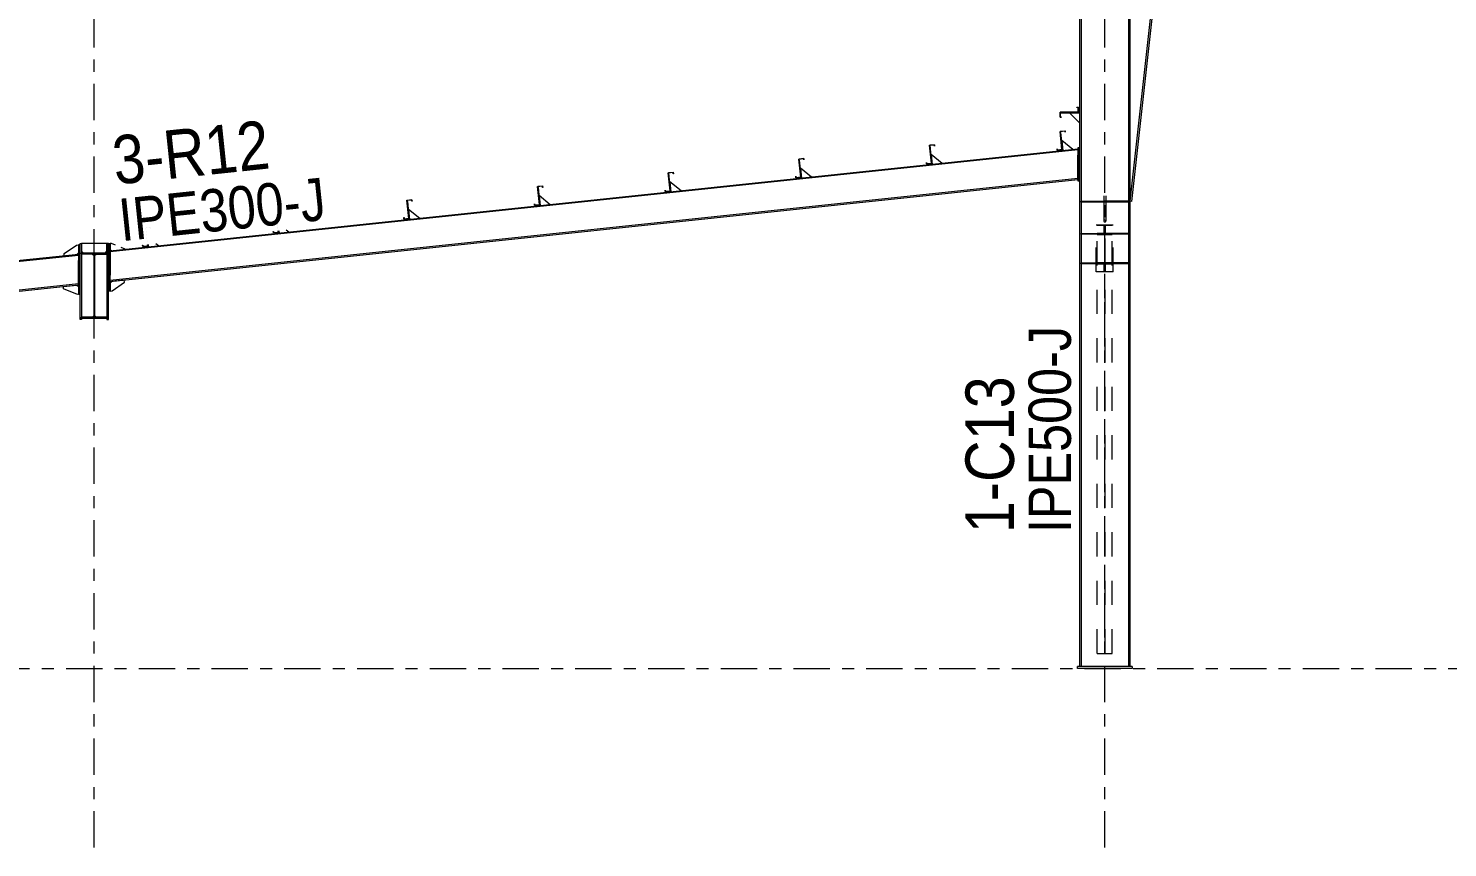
# Model space of a CAD drawing. Header units: millimetres. Extents: x -619 to 204, y -351 to 223.
# Drawn here: x -496.4 to -379.4, y -205 to -137.4 of the extents above; entities that cross this region are included whole.
import ezdxf

# ---------------------------------------------------------------- set-up
doc = ezdxf.new("R2010")
doc.units = ezdxf.units.MM
for name, pattern in [('XKITLINE00', [0]), ('XKITLINE02', [4, 2, -2]), ('XKITLINE03', [6, 3, -1, 1, -1])]:
    doc.linetypes.add(name, pattern=pattern)
for name, color, linetype, lineweight in [('Part', 2, 'Continuous', 0), ('PartMark', 7, 'Continuous', 0), ('S-grid', 1, 'Continuous', 0)]:
    doc.layers.add(name, color=color, linetype=linetype, lineweight=lineweight)
doc.styles.add('ARIAL', font='ARIAL.TTF')

# ---------------------------------------------------------------- blocks, each defined once
blk = doc.blocks.new('*A18')
at = {"layer": 'Part'}
blk.add_hatch(color=3, dxfattribs=at).paths.add_polyline_path([(-486.75, -153.85), (-486.34, -153.8), (-486.32, -153.93), (-486.34, -153.93), (-486.35, -153.82), (-486.74, -153.86), (-486.58, -155.35), (-486.99, -155.4), (-487.01, -155.27), (-486.99, -155.27), (-486.98, -155.38), (-486.59, -155.34)], flags=17)
blk = doc.blocks.new('*A19')
at = {"layer": 'Part'}
blk.add_hatch(color=3, dxfattribs=at).paths.add_polyline_path([(-486.75, -153.85), (-486.34, -153.8), (-486.32, -153.93), (-486.34, -153.93), (-486.35, -153.82), (-486.74, -153.86), (-486.58, -155.35), (-486.99, -155.4), (-487.01, -155.27), (-486.99, -155.27), (-486.98, -155.38), (-486.59, -155.34)], flags=17)
blk = doc.blocks.new('*A20')
at = {"layer": 'Part'}
blk.add_hatch(color=3, dxfattribs=at).paths.add_polyline_path([(-465.2, -151.57), (-464.79, -151.53), (-464.78, -151.65), (-464.79, -151.66), (-464.8, -151.55), (-465.19, -151.59), (-465.03, -153.08), (-465.45, -153.12), (-465.46, -153), (-465.44, -153), (-465.43, -153.11), (-465.05, -153.07)], flags=17)
blk = doc.blocks.new('*A21')
at = {"layer": 'Part'}
blk.add_hatch(color=3, dxfattribs=at).paths.add_polyline_path([(-465.2, -151.57), (-464.79, -151.53), (-464.78, -151.65), (-464.79, -151.66), (-464.8, -151.55), (-465.19, -151.59), (-465.03, -153.08), (-465.45, -153.12), (-465.46, -153), (-465.44, -153), (-465.43, -153.11), (-465.05, -153.07)], flags=17)
blk = doc.blocks.new('*A22')
at = {"layer": 'Part'}
blk.add_hatch(color=3, dxfattribs=at).paths.add_polyline_path([(-443.66, -149.3), (-443.24, -149.26), (-443.23, -149.38), (-443.25, -149.38), (-443.26, -149.27), (-443.64, -149.31), (-443.48, -150.81), (-443.9, -150.85), (-443.91, -150.73), (-443.9, -150.73), (-443.88, -150.84), (-443.5, -150.79)], flags=17)
blk = doc.blocks.new('*A23')
at = {"layer": 'Part'}
blk.add_hatch(color=3, dxfattribs=at).paths.add_polyline_path([(-443.66, -149.3), (-443.24, -149.26), (-443.23, -149.38), (-443.25, -149.38), (-443.26, -149.27), (-443.64, -149.31), (-443.48, -150.81), (-443.9, -150.85), (-443.91, -150.73), (-443.9, -150.73), (-443.88, -150.84), (-443.5, -150.79)], flags=17)
blk = doc.blocks.new('*A24')
at = {"layer": 'Part'}
blk.add_hatch(color=3, dxfattribs=at).paths.add_polyline_path([(-475.98, -152.71), (-475.56, -152.67), (-475.55, -152.79), (-475.57, -152.79), (-475.58, -152.68), (-475.96, -152.72), (-475.8, -154.22), (-476.22, -154.26), (-476.23, -154.14), (-476.22, -154.14), (-476.21, -154.24), (-475.82, -154.2)], flags=17)
blk = doc.blocks.new('*A25')
at = {"layer": 'Part'}
blk.add_hatch(color=3, dxfattribs=at).paths.add_polyline_path([(-475.98, -152.71), (-475.56, -152.67), (-475.55, -152.79), (-475.57, -152.79), (-475.58, -152.68), (-475.96, -152.72), (-475.8, -154.22), (-476.22, -154.26), (-476.23, -154.14), (-476.22, -154.14), (-476.21, -154.24), (-475.82, -154.2)], flags=17)
blk = doc.blocks.new('*A26')
at = {"layer": 'Part'}
blk.add_hatch(color=3, dxfattribs=at).paths.add_polyline_path([(-454.43, -150.44), (-454.02, -150.39), (-454, -150.52), (-454.02, -150.52), (-454.03, -150.41), (-454.41, -150.45), (-454.26, -151.94), (-454.67, -151.99), (-454.68, -151.86), (-454.67, -151.86), (-454.66, -151.97), (-454.27, -151.93)], flags=17)
blk = doc.blocks.new('*A27')
at = {"layer": 'Part'}
blk.add_hatch(color=3, dxfattribs=at).paths.add_polyline_path([(-454.43, -150.44), (-454.02, -150.39), (-454, -150.52), (-454.02, -150.52), (-454.03, -150.41), (-454.41, -150.45), (-454.26, -151.94), (-454.67, -151.99), (-454.68, -151.86), (-454.67, -151.86), (-454.66, -151.97), (-454.27, -151.93)], flags=17)
blk = doc.blocks.new('*A28')
at = {"layer": 'Part'}
blk.add_hatch(color=3, dxfattribs=at).paths.add_polyline_path([(-432.88, -148.17), (-432.47, -148.12), (-432.46, -148.25), (-432.47, -148.25), (-432.48, -148.14), (-432.87, -148.18), (-432.71, -149.67), (-433.12, -149.72), (-433.14, -149.59), (-433.12, -149.59), (-433.11, -149.7), (-432.73, -149.66)], flags=17)
blk = doc.blocks.new('*A29')
at = {"layer": 'Part'}
blk.add_hatch(color=3, dxfattribs=at).paths.add_polyline_path([(-432.88, -148.17), (-432.47, -148.12), (-432.46, -148.25), (-432.47, -148.25), (-432.48, -148.14), (-432.87, -148.18), (-432.71, -149.67), (-433.12, -149.72), (-433.14, -149.59), (-433.12, -149.59), (-433.11, -149.7), (-432.73, -149.66)], flags=17)
blk = doc.blocks.new('*A30')
at = {"layer": 'Part'}
blk.add_hatch(color=3, dxfattribs=at).paths.add_polyline_path([(-492.03, -161.32), (-492.03, -161.22), (-489.95, -161.22), (-489.95, -161.32)], flags=17)
blk = doc.blocks.new('*A31')
at = {"layer": 'Part'}
blk.add_hatch(color=3, dxfattribs=at).paths.add_polyline_path([(-492.03, -156), (-492.03, -155.9), (-489.95, -155.9), (-489.95, -156)], flags=17)
blk = doc.blocks.new('*A32')
at = {"layer": 'Part'}
blk.add_hatch(color=3, dxfattribs=at).paths.add_polyline_path([(-491.01, -161.22), (-491.01, -156), (-490.97, -156), (-490.97, -161.22)], flags=17)
blk = doc.blocks.new('*A45')
at = {"layer": 'Part'}
blk.add_hatch(color=3, dxfattribs=at).paths.add_polyline_path([(-422.11, -147.03), (-421.7, -146.99), (-421.68, -147.11), (-421.7, -147.11), (-421.71, -147), (-422.09, -147.04), (-421.94, -148.54), (-422.35, -148.58), (-422.36, -148.45), (-422.35, -148.45), (-422.34, -148.56), (-421.95, -148.52)], flags=17)
blk = doc.blocks.new('*A46')
at = {"layer": 'Part'}
blk.add_hatch(color=3, dxfattribs=at).paths.add_polyline_path([(-411.34, -145.89), (-410.92, -145.85), (-410.91, -145.97), (-410.92, -145.97), (-410.94, -145.87), (-411.32, -145.91), (-411.16, -147.4), (-411.58, -147.44), (-411.59, -147.32), (-411.58, -147.32), (-411.56, -147.43), (-411.18, -147.39)], flags=17)
blk = doc.blocks.new('*A47')
at = {"layer": 'Part'}
blk.add_hatch(color=3, dxfattribs=at).paths.add_polyline_path([(-422.11, -147.03), (-421.7, -146.99), (-421.68, -147.11), (-421.7, -147.11), (-421.71, -147), (-422.09, -147.04), (-421.94, -148.54), (-422.35, -148.58), (-422.36, -148.45), (-422.35, -148.45), (-422.34, -148.56), (-421.95, -148.52)], flags=17)
blk = doc.blocks.new('*A48')
at = {"layer": 'Part'}
blk.add_hatch(color=3, dxfattribs=at).paths.add_polyline_path([(-411.34, -145.89), (-410.92, -145.85), (-410.91, -145.97), (-410.92, -145.97), (-410.94, -145.87), (-411.32, -145.91), (-411.16, -147.4), (-411.58, -147.44), (-411.59, -147.32), (-411.58, -147.32), (-411.56, -147.43), (-411.18, -147.39)], flags=17)
blk = doc.blocks.new('*A49')
at = {"layer": 'Part'}
blk.add_hatch(color=3, dxfattribs=at).paths.add_polyline_path([(-409.95, -143.92), (-409.95, -143.9), (-409.82, -143.9), (-409.82, -144.32), (-411.32, -144.32), (-411.32, -144.71), (-411.21, -144.71), (-411.21, -144.72), (-411.34, -144.72), (-411.34, -144.31), (-409.84, -144.31), (-409.84, -143.92)], flags=17)
blk = doc.blocks.new('*A50')
at = {"layer": 'Part'}
blk.add_hatch(color=3, dxfattribs=at).paths.add_polyline_path([(-409.95, -143.92), (-409.95, -143.9), (-409.82, -143.9), (-409.82, -144.32), (-411.32, -144.32), (-411.32, -144.71), (-411.21, -144.71), (-411.21, -144.72), (-411.34, -144.72), (-411.34, -144.31), (-409.84, -144.31), (-409.84, -143.92)], flags=17)
blk = doc.blocks.new('*A649')
at = {"layer": 'S-grid', "color": 1, "linetype": 'XKITLINE03', "lineweight": 0}
blk.add_line((-559.32, -190.2), (26.4, -190.2), dxfattribs=at)
blk = doc.blocks.new('*A666')
at = {"layer": 'Part', "color": 2, "linetype": 'XKITLINE00', "lineweight": 0}
blk.add_line((-464.15, -153.07), (-465.07, -152.33), dxfattribs=at)
at = {"layer": 'Part', "color": 7, "linetype": 'XKITLINE02', "lineweight": 0}
for p, q in [((-465.07, -152.33), (-464.98, -153.16)), ((-464.98, -153.16), (-464.15, -153.07))]:
    blk.add_line(p, q, dxfattribs=at)
blk = doc.blocks.new('*A667')
at = {"layer": 'Part', "color": 7, "linetype": 'XKITLINE02', "lineweight": 0}
for p, q in [((-486.55, -155.23), (-486.53, -155.43)), ((-486.53, -155.43), (-485.7, -155.34))]:
    blk.add_line(p, q, dxfattribs=at)
at = {"layer": 'Part', "color": 2, "linetype": 'XKITLINE00', "lineweight": 0}
blk.add_line((-485.7, -155.34), (-485.92, -155.17), dxfattribs=at)
blk = doc.blocks.new('*A668')
at = {"layer": 'Part', "color": 7, "linetype": 'XKITLINE02', "lineweight": 0}
for p, q in [((-486.59, -155.24), (-486.58, -155.35)), ((-486.57, -155.44), (-486.53, -155.43))]:
    blk.add_line(p, q, dxfattribs=at)
at = {"layer": 'Part', "color": 2, "linetype": 'XKITLINE00', "lineweight": 0}
for p, q in [((-486.58, -155.35), (-486.57, -155.44)), ((-486.53, -155.43), (-486.55, -155.23))]:
    blk.add_line(p, q, dxfattribs=at)
blk = doc.blocks.new('*A669')
at = {"layer": 'Part', "color": 2, "linetype": 'XKITLINE00', "lineweight": 0}
for p, q in [((-489.8, -159.06), (-489.8, -155.14)), ((-489.8, -155.14), (-489.68, -155.14)), ((-489.68, -159.06), (-489.68, -155.14)), ((-489.68, -159.06), (-489.8, -159.06))]:
    blk.add_line(p, q, dxfattribs=at)
blk = doc.blocks.new('*A670')
at = {"layer": 'Part', "color": 7, "linetype": 'XKITLINE02', "lineweight": 0}
for p, q in [((-475.78, -154.1), (-475.75, -154.3)), ((-475.75, -154.3), (-474.93, -154.21))]:
    blk.add_line(p, q, dxfattribs=at)
at = {"layer": 'Part', "color": 2, "linetype": 'XKITLINE00', "lineweight": 0}
blk.add_line((-474.93, -154.21), (-475.15, -154.03), dxfattribs=at)
blk = doc.blocks.new('*A671')
at = {"layer": 'Part', "color": 2, "linetype": 'XKITLINE00', "lineweight": 0}
for p, q in [((-489.58, -155.13), (-489.68, -155.14)), ((-489.68, -155.64), (-489.55, -155.75)), ((-489.23, -155.27), (-489.58, -155.13)), ((-488.44, -155.6), (-488.76, -155.47)), ((-488.44, -155.63), (-488.44, -155.6))]:
    blk.add_line(p, q, dxfattribs=at)
at = {"layer": 'Part', "color": 7, "linetype": 'XKITLINE02', "lineweight": 0}
for p, q in [((-489.68, -155.14), (-489.68, -155.64)), ((-489.55, -155.75), (-488.44, -155.63))]:
    blk.add_line(p, q, dxfattribs=at)
blk = doc.blocks.new('*A672')
at = {"layer": 'Part', "color": 7, "linetype": 'XKITLINE02', "lineweight": 0}
for p, q in [((-475.82, -154.1), (-475.8, -154.22)), ((-475.8, -154.3), (-475.75, -154.3))]:
    blk.add_line(p, q, dxfattribs=at)
at = {"layer": 'Part', "color": 2, "linetype": 'XKITLINE00', "lineweight": 0}
for p, q in [((-475.8, -154.22), (-475.8, -154.3)), ((-475.75, -154.3), (-475.78, -154.1))]:
    blk.add_line(p, q, dxfattribs=at)
blk = doc.blocks.new('*A675')
at = {"layer": 'Part', "color": 2, "linetype": 'XKITLINE00', "lineweight": 0}
blk.add_line((-442.6, -150.8), (-443.52, -150.06), dxfattribs=at)
at = {"layer": 'Part', "color": 7, "linetype": 'XKITLINE02', "lineweight": 0}
for p, q in [((-443.52, -150.06), (-443.43, -150.89)), ((-443.43, -150.89), (-442.6, -150.8))]:
    blk.add_line(p, q, dxfattribs=at)
blk = doc.blocks.new('*A676')
at = {"layer": 'Part', "color": 2, "linetype": 'XKITLINE00', "lineweight": 0}
for p, q in [((-443.59, -149.4), (-443.63, -149.4)), ((-443.43, -150.89), (-443.59, -149.4)), ((-443.48, -150.81), (-443.47, -150.89))]:
    blk.add_line(p, q, dxfattribs=at)
at = {"layer": 'Part', "color": 7, "linetype": 'XKITLINE02', "lineweight": 0}
for p, q in [((-443.63, -149.4), (-443.48, -150.81)), ((-443.47, -150.89), (-443.43, -150.89))]:
    blk.add_line(p, q, dxfattribs=at)
blk = doc.blocks.new('*A688')
at = {"layer": 'Part', "color": 2, "linetype": 'XKITLINE00', "lineweight": 0}
for p, q in [((-409.88, -147.35), (-489.68, -155.76)), ((-409.88, -147.42), (-489.68, -155.84)), ((-409.88, -149.79), (-489.68, -158.2)), ((-489.68, -158.28), (-409.88, -149.86))]:
    blk.add_line(p, q, dxfattribs=at)
at = {"layer": 'Part', "color": 7, "linetype": 'XKITLINE02', "lineweight": 0}
for p, q in [((-409.88, -149.86), (-409.88, -147.35)), ((-489.68, -155.76), (-489.68, -158.28))]:
    blk.add_line(p, q, dxfattribs=at)
blk = doc.blocks.new('*A689')
at = {"layer": 'Part', "color": 2, "linetype": 'XKITLINE00', "lineweight": 0}
blk.add_line((-431.83, -149.66), (-432.75, -148.92), dxfattribs=at)
at = {"layer": 'Part', "color": 7, "linetype": 'XKITLINE02', "lineweight": 0}
for p, q in [((-432.75, -148.92), (-432.66, -149.75)), ((-432.66, -149.75), (-431.83, -149.66))]:
    blk.add_line(p, q, dxfattribs=at)
blk = doc.blocks.new('*A734')
at = {"layer": 'S-grid', "color": 1, "linetype": 'XKITLINE03', "lineweight": 0}
blk.add_line((-490.99, -204.97), (-490.99, -73.3), dxfattribs=at)
at = {"layer": 'S-grid', "color": 3, "style": 'ARIAL', "width": 0.85}
blk.add_text('W', height=3, dxfattribs=at).set_placement((-492.88, -72.3))
blk = doc.blocks.new('*A735')
at = {"layer": 'Part', "color": 2, "linetype": 'XKITLINE00', "lineweight": 0}
for p, q in [((-492.3, -156.04), (-539.06, -160.97)), ((-492.3, -156.12), (-539.05, -161.05)), ((-492.3, -158.48), (-538.81, -163.38)), ((-538.8, -163.46), (-492.3, -158.55))]:
    blk.add_line(p, q, dxfattribs=at)
at = {"layer": 'Part', "color": 7, "linetype": 'XKITLINE02', "lineweight": 0}
for p, q in [((-492.3, -158.55), (-492.3, -156.04)), ((-539.06, -160.97), (-538.8, -163.46))]:
    blk.add_line(p, q, dxfattribs=at)
blk = doc.blocks.new('*A736')
at = {"layer": 'Part', "color": 2, "linetype": 'XKITLINE00', "lineweight": 0}
for p, q in [((-491.13, -156.01), (-492.03, -156.01)), ((-491.13, -156.01), (-491.01, -156.14)), ((-491.13, -161.21), (-492.03, -161.21)), ((-491.01, -161.09), (-491.13, -161.21))]:
    blk.add_line(p, q, dxfattribs=at)
at = {"layer": 'Part', "color": 7, "linetype": 'XKITLINE02', "lineweight": 0}
for p, q in [((-492.03, -156.01), (-492.03, -161.21)), ((-491.01, -156.14), (-491.01, -161.09))]:
    blk.add_line(p, q, dxfattribs=at)
blk = doc.blocks.new('*A737')
at = {"layer": 'Part', "color": 2, "linetype": 'XKITLINE00', "lineweight": 0}
for p, q in [((-492.15, -161.4), (-492.15, -155.14)), ((-492.15, -155.14), (-492.03, -155.14)), ((-492.03, -155.14), (-492.03, -155.9)), ((-492.03, -156), (-492.03, -161.22)), ((-492.03, -161.4), (-492.15, -161.4)), ((-492.03, -161.32), (-492.03, -161.4))]:
    blk.add_line(p, q, dxfattribs=at)
at = {"layer": 'Part', "color": 7, "linetype": 'XKITLINE02', "lineweight": 0}
for p, q in [((-492.03, -155.9), (-492.03, -156)), ((-492.03, -161.22), (-492.03, -161.32))]:
    blk.add_line(p, q, dxfattribs=at)
blk = doc.blocks.new('*A738')
at = {"layer": 'Part', "color": 7, "linetype": 'XKITLINE02', "lineweight": 0}
for p, q in [((-493.54, -158.69), (-492.42, -158.57)), ((-492.3, -158.68), (-492.3, -159.33))]:
    blk.add_line(p, q, dxfattribs=at)
at = {"layer": 'Part', "color": 2, "linetype": 'XKITLINE00', "lineweight": 0}
for p, q in [((-493.52, -158.87), (-493.54, -158.69)), ((-492.38, -159.34), (-493.52, -158.87)), ((-492.42, -158.57), (-492.3, -158.68)), ((-492.3, -159.33), (-492.38, -159.34))]:
    blk.add_line(p, q, dxfattribs=at)
blk = doc.blocks.new('*A743')
at = {"layer": 'Part', "color": 2, "linetype": 'XKITLINE00', "lineweight": 0}
for p, q in [((-489.95, -155.14), (-492.03, -155.14)), ((-492.03, -155.78), (-491.9, -155.9)), ((-490.07, -155.9), (-489.95, -155.78))]:
    blk.add_line(p, q, dxfattribs=at)
at = {"layer": 'Part', "color": 7, "linetype": 'XKITLINE02', "lineweight": 0}
for p, q in [((-492.03, -155.14), (-492.03, -155.78)), ((-489.95, -155.78), (-489.95, -155.14)), ((-491.9, -155.9), (-490.07, -155.9))]:
    blk.add_line(p, q, dxfattribs=at)
blk = doc.blocks.new('*A744')
at = {"layer": 'Part', "color": 2, "linetype": 'XKITLINE00', "lineweight": 0}
for p, q in [((-492.17, -155.25), (-492.3, -155.25)), ((-492.3, -155.25), (-492.3, -159.33)), ((-492.17, -159.33), (-492.17, -155.25)), ((-492.3, -159.33), (-492.17, -159.33))]:
    blk.add_line(p, q, dxfattribs=at)
blk = doc.blocks.new('*A745')
at = {"layer": 'Part', "color": 2, "linetype": 'XKITLINE00', "lineweight": 0}
for p, q in [((-493.48, -155.96), (-492.46, -155.27)), ((-492.46, -155.27), (-492.3, -155.25)), ((-493.46, -156.16), (-493.48, -155.96)), ((-492.42, -156.05), (-492.3, -155.92))]:
    blk.add_line(p, q, dxfattribs=at)
at = {"layer": 'Part', "color": 7, "linetype": 'XKITLINE02', "lineweight": 0}
for p, q in [((-492.3, -155.25), (-492.3, -155.92)), ((-493.46, -156.16), (-492.42, -156.05))]:
    blk.add_line(p, q, dxfattribs=at)
blk = doc.blocks.new('*A747')
at = {"layer": 'Part', "color": 2, "linetype": 'XKITLINE00', "lineweight": 0}
for p, q in [((-487, -155.28), (-487.01, -155.27)), ((-487.01, -155.27), (-486.99, -155.27)), ((-486.99, -155.4), (-487, -155.28)), ((-486.99, -155.27), (-486.99, -155.28)), ((-486.99, -155.28), (-486.98, -155.38)), ((-486.58, -155.35), (-486.99, -155.4)), ((-486.98, -155.38), (-486.59, -155.34)), ((-486.59, -155.34), (-486.61, -155.24)), ((-486.59, -155.24), (-486.58, -155.35))]:
    blk.add_line(p, q, dxfattribs=at)
blk = doc.blocks.new('*A748')
at = {"layer": 'Part', "color": 2, "linetype": 'XKITLINE00', "lineweight": 0}
for p, q in [((-487, -155.28), (-487.01, -155.27)), ((-487.01, -155.27), (-486.99, -155.27)), ((-486.99, -155.4), (-487, -155.28)), ((-486.99, -155.27), (-486.99, -155.28)), ((-486.99, -155.28), (-486.98, -155.38)), ((-486.58, -155.35), (-486.99, -155.4)), ((-486.98, -155.38), (-486.59, -155.34)), ((-486.59, -155.34), (-486.61, -155.24)), ((-486.59, -155.24), (-486.58, -155.35))]:
    blk.add_line(p, q, dxfattribs=at)
blk = doc.blocks.new('*A749')
at = {"layer": 'Part', "color": 2, "linetype": 'XKITLINE00', "lineweight": 0}
for p, q in [((-465.2, -151.57), (-464.79, -151.53)), ((-465.05, -153.07), (-465.2, -151.57)), ((-464.8, -151.55), (-465.19, -151.59)), ((-465.19, -151.59), (-465.03, -153.08)), ((-464.79, -151.66), (-464.8, -151.55)), ((-464.79, -151.53), (-464.78, -151.65)), ((-464.78, -151.65), (-464.79, -151.66)), ((-465.45, -153.12), (-465.46, -153)), ((-465.46, -153), (-465.44, -153)), ((-465.03, -153.08), (-465.45, -153.12)), ((-465.44, -153), (-465.43, -153.11)), ((-465.43, -153.11), (-465.05, -153.07))]:
    blk.add_line(p, q, dxfattribs=at)
blk = doc.blocks.new('*A750')
at = {"layer": 'Part', "color": 2, "linetype": 'XKITLINE00', "lineweight": 0}
for p, q in [((-465.2, -151.57), (-464.79, -151.53)), ((-465.05, -153.07), (-465.2, -151.57)), ((-464.8, -151.55), (-465.19, -151.59)), ((-465.19, -151.59), (-465.03, -153.08)), ((-464.79, -151.66), (-464.8, -151.55)), ((-464.79, -151.53), (-464.78, -151.65)), ((-464.78, -151.65), (-464.79, -151.66)), ((-465.45, -153.12), (-465.46, -153)), ((-465.46, -153), (-465.44, -153)), ((-465.03, -153.08), (-465.45, -153.12)), ((-465.44, -153), (-465.43, -153.11)), ((-465.43, -153.11), (-465.05, -153.07))]:
    blk.add_line(p, q, dxfattribs=at)
blk = doc.blocks.new('*A751')
at = {"layer": 'Part', "color": 2, "linetype": 'XKITLINE00', "lineweight": 0}
for p, q in [((-443.66, -149.3), (-443.24, -149.26)), ((-443.5, -150.79), (-443.66, -149.3)), ((-443.26, -149.27), (-443.64, -149.31)), ((-443.64, -149.31), (-443.48, -150.81)), ((-443.25, -149.38), (-443.26, -149.27)), ((-443.23, -149.38), (-443.25, -149.38)), ((-443.24, -149.26), (-443.23, -149.38)), ((-443.9, -150.85), (-443.91, -150.73)), ((-443.91, -150.73), (-443.9, -150.73)), ((-443.9, -150.73), (-443.88, -150.84)), ((-443.48, -150.81), (-443.9, -150.85)), ((-443.88, -150.84), (-443.5, -150.79))]:
    blk.add_line(p, q, dxfattribs=at)
blk = doc.blocks.new('*A752')
at = {"layer": 'Part', "color": 2, "linetype": 'XKITLINE00', "lineweight": 0}
for p, q in [((-443.66, -149.3), (-443.24, -149.26)), ((-443.5, -150.79), (-443.66, -149.3)), ((-443.26, -149.27), (-443.64, -149.31)), ((-443.64, -149.31), (-443.48, -150.81)), ((-443.25, -149.38), (-443.26, -149.27)), ((-443.23, -149.38), (-443.25, -149.38)), ((-443.24, -149.26), (-443.23, -149.38)), ((-443.9, -150.85), (-443.91, -150.73)), ((-443.91, -150.73), (-443.9, -150.73)), ((-443.9, -150.73), (-443.88, -150.84)), ((-443.48, -150.81), (-443.9, -150.85)), ((-443.88, -150.84), (-443.5, -150.79))]:
    blk.add_line(p, q, dxfattribs=at)
blk = doc.blocks.new('*A753')
at = {"layer": 'Part', "color": 2, "linetype": 'XKITLINE00', "lineweight": 0}
for p, q in [((-476.23, -154.15), (-476.23, -154.14)), ((-476.23, -154.14), (-476.22, -154.14)), ((-476.22, -154.26), (-476.23, -154.15)), ((-476.22, -154.14), (-476.22, -154.14)), ((-476.22, -154.14), (-476.21, -154.24)), ((-475.8, -154.22), (-476.22, -154.26)), ((-476.21, -154.24), (-475.82, -154.2)), ((-475.82, -154.2), (-475.83, -154.1)), ((-475.82, -154.1), (-475.8, -154.22))]:
    blk.add_line(p, q, dxfattribs=at)
blk = doc.blocks.new('*A754')
at = {"layer": 'Part', "color": 2, "linetype": 'XKITLINE00', "lineweight": 0}
for p, q in [((-476.23, -154.15), (-476.23, -154.14)), ((-476.23, -154.14), (-476.22, -154.14)), ((-476.22, -154.26), (-476.23, -154.15)), ((-476.22, -154.14), (-476.22, -154.14)), ((-476.22, -154.14), (-476.21, -154.24)), ((-475.8, -154.22), (-476.22, -154.26)), ((-476.21, -154.24), (-475.82, -154.2)), ((-475.82, -154.2), (-475.83, -154.1)), ((-475.82, -154.1), (-475.8, -154.22))]:
    blk.add_line(p, q, dxfattribs=at)
blk = doc.blocks.new('*A755')
at = {"layer": 'Part', "color": 2, "linetype": 'XKITLINE00', "lineweight": 0}
for p, q in [((-454.43, -150.44), (-454.02, -150.39)), ((-454.27, -151.93), (-454.43, -150.44)), ((-454.03, -150.41), (-454.41, -150.45)), ((-454.41, -150.45), (-454.26, -151.94)), ((-454.02, -150.52), (-454.03, -150.41)), ((-454.02, -150.39), (-454, -150.52)), ((-454, -150.52), (-454.02, -150.52)), ((-454.67, -151.99), (-454.68, -151.86)), ((-454.68, -151.86), (-454.67, -151.86)), ((-454.67, -151.86), (-454.66, -151.97)), ((-454.26, -151.94), (-454.67, -151.99)), ((-454.66, -151.97), (-454.27, -151.93))]:
    blk.add_line(p, q, dxfattribs=at)
blk = doc.blocks.new('*A756')
at = {"layer": 'Part', "color": 2, "linetype": 'XKITLINE00', "lineweight": 0}
for p, q in [((-454.43, -150.44), (-454.02, -150.39)), ((-454.27, -151.93), (-454.43, -150.44)), ((-454.03, -150.41), (-454.41, -150.45)), ((-454.41, -150.45), (-454.26, -151.94)), ((-454.02, -150.52), (-454.03, -150.41)), ((-454.02, -150.39), (-454, -150.52)), ((-454, -150.52), (-454.02, -150.52)), ((-454.67, -151.99), (-454.68, -151.86)), ((-454.68, -151.86), (-454.67, -151.86)), ((-454.67, -151.86), (-454.66, -151.97)), ((-454.26, -151.94), (-454.67, -151.99)), ((-454.66, -151.97), (-454.27, -151.93))]:
    blk.add_line(p, q, dxfattribs=at)
blk = doc.blocks.new('*A757')
at = {"layer": 'Part', "color": 2, "linetype": 'XKITLINE00', "lineweight": 0}
for p, q in [((-432.88, -148.17), (-432.47, -148.12)), ((-432.73, -149.66), (-432.88, -148.17)), ((-432.48, -148.14), (-432.87, -148.18)), ((-432.87, -148.18), (-432.71, -149.67)), ((-432.47, -148.25), (-432.48, -148.14)), ((-432.47, -148.12), (-432.46, -148.25)), ((-432.46, -148.25), (-432.47, -148.25)), ((-433.12, -149.72), (-433.14, -149.59)), ((-433.14, -149.59), (-433.12, -149.59)), ((-433.12, -149.59), (-433.11, -149.7)), ((-432.71, -149.67), (-433.12, -149.72)), ((-433.11, -149.7), (-432.73, -149.66))]:
    blk.add_line(p, q, dxfattribs=at)
blk = doc.blocks.new('*A758')
at = {"layer": 'Part', "color": 2, "linetype": 'XKITLINE00', "lineweight": 0}
for p, q in [((-432.88, -148.17), (-432.47, -148.12)), ((-432.73, -149.66), (-432.88, -148.17)), ((-432.48, -148.14), (-432.87, -148.18)), ((-432.87, -148.18), (-432.71, -149.67)), ((-432.47, -148.25), (-432.48, -148.14)), ((-432.47, -148.12), (-432.46, -148.25)), ((-432.46, -148.25), (-432.47, -148.25)), ((-433.12, -149.72), (-433.14, -149.59)), ((-433.14, -149.59), (-433.12, -149.59)), ((-433.12, -149.59), (-433.11, -149.7)), ((-432.71, -149.67), (-433.12, -149.72)), ((-433.11, -149.7), (-432.73, -149.66))]:
    blk.add_line(p, q, dxfattribs=at)
blk = doc.blocks.new('*A759')
at = {"layer": 'Part', "color": 2, "linetype": 'XKITLINE00', "lineweight": 0}
for p, q in [((-492.03, -161.22), (-489.95, -161.22)), ((-492.03, -161.32), (-492.03, -161.22)), ((-489.95, -161.32), (-492.03, -161.32)), ((-489.95, -161.22), (-489.95, -161.32))]:
    blk.add_line(p, q, dxfattribs=at)
blk = doc.blocks.new('*A760')
at = {"layer": 'Part', "color": 2, "linetype": 'XKITLINE00', "lineweight": 0}
for p, q in [((-492.03, -155.9), (-489.95, -155.9)), ((-492.03, -156), (-492.03, -155.9)), ((-489.95, -156), (-492.03, -156)), ((-489.95, -155.9), (-489.95, -156))]:
    blk.add_line(p, q, dxfattribs=at)
blk = doc.blocks.new('*A761')
at = {"layer": 'Part', "color": 2, "linetype": 'XKITLINE00', "lineweight": 0}
for p, q in [((-490.97, -156.14), (-490.84, -156.01)), ((-490.84, -156.01), (-489.95, -156.01)), ((-490.84, -161.21), (-490.97, -161.09)), ((-489.95, -161.21), (-490.84, -161.21))]:
    blk.add_line(p, q, dxfattribs=at)
at = {"layer": 'Part', "color": 7, "linetype": 'XKITLINE02', "lineweight": 0}
for p, q in [((-490.97, -161.09), (-490.97, -156.14)), ((-489.95, -156.01), (-489.95, -161.21))]:
    blk.add_line(p, q, dxfattribs=at)
blk = doc.blocks.new('*A762')
at = {"layer": 'Part', "color": 2, "linetype": 'XKITLINE00', "lineweight": 0}
for p, q in [((-489.95, -155.14), (-489.95, -155.9)), ((-489.82, -155.14), (-489.95, -155.14)), ((-489.82, -161.4), (-489.82, -155.14)), ((-489.95, -156), (-489.95, -161.22)), ((-489.95, -161.32), (-489.95, -161.4)), ((-489.95, -161.4), (-489.82, -161.4))]:
    blk.add_line(p, q, dxfattribs=at)
at = {"layer": 'Part', "color": 7, "linetype": 'XKITLINE02', "lineweight": 0}
for p, q in [((-489.95, -155.9), (-489.95, -156)), ((-489.95, -161.22), (-489.95, -161.32))]:
    blk.add_line(p, q, dxfattribs=at)
blk = doc.blocks.new('*A763')
at = {"layer": 'Part', "color": 2, "linetype": 'XKITLINE00', "lineweight": 0}
for p, q in [((-489.55, -158.27), (-489.68, -158.4)), ((-489.68, -159.06), (-489.51, -159.04)), ((-489.51, -159.04), (-488.5, -158.34)), ((-488.5, -158.34), (-488.52, -158.16))]:
    blk.add_line(p, q, dxfattribs=at)
at = {"layer": 'Part', "color": 7, "linetype": 'XKITLINE02', "lineweight": 0}
for p, q in [((-489.68, -158.4), (-489.68, -159.06)), ((-488.52, -158.16), (-489.55, -158.27))]:
    blk.add_line(p, q, dxfattribs=at)
blk = doc.blocks.new('*A764')
at = {"layer": 'Part', "color": 2, "linetype": 'XKITLINE00', "lineweight": 0}
for p, q in [((-465.14, -151.67), (-465.18, -151.67)), ((-464.98, -153.16), (-465.14, -151.67)), ((-465.03, -153.08), (-465.02, -153.16))]:
    blk.add_line(p, q, dxfattribs=at)
at = {"layer": 'Part', "color": 7, "linetype": 'XKITLINE02', "lineweight": 0}
for p, q in [((-465.18, -151.67), (-465.03, -153.08)), ((-465.02, -153.16), (-464.98, -153.16))]:
    blk.add_line(p, q, dxfattribs=at)
blk = doc.blocks.new('*A765')
at = {"layer": 'Part', "color": 2, "linetype": 'XKITLINE00', "lineweight": 0}
blk.add_line((-453.38, -151.94), (-454.29, -151.19), dxfattribs=at)
at = {"layer": 'Part', "color": 7, "linetype": 'XKITLINE02', "lineweight": 0}
for p, q in [((-454.29, -151.19), (-454.21, -152.02)), ((-454.21, -152.02), (-453.38, -151.94))]:
    blk.add_line(p, q, dxfattribs=at)
blk = doc.blocks.new('*A766')
at = {"layer": 'Part', "color": 2, "linetype": 'XKITLINE00', "lineweight": 0}
for p, q in [((-454.36, -150.53), (-454.41, -150.54)), ((-454.21, -152.02), (-454.36, -150.53)), ((-454.26, -151.94), (-454.25, -152.03))]:
    blk.add_line(p, q, dxfattribs=at)
at = {"layer": 'Part', "color": 7, "linetype": 'XKITLINE02', "lineweight": 0}
for p, q in [((-454.41, -150.54), (-454.26, -151.94)), ((-454.25, -152.03), (-454.21, -152.02))]:
    blk.add_line(p, q, dxfattribs=at)
blk = doc.blocks.new('*A767')
at = {"layer": 'Part', "color": 2, "linetype": 'XKITLINE00', "lineweight": 0}
for p, q in [((-432.82, -148.26), (-432.86, -148.26)), ((-432.66, -149.75), (-432.82, -148.26)), ((-432.71, -149.67), (-432.7, -149.75))]:
    blk.add_line(p, q, dxfattribs=at)
at = {"layer": 'Part', "color": 7, "linetype": 'XKITLINE02', "lineweight": 0}
for p, q in [((-432.86, -148.26), (-432.71, -149.67)), ((-432.7, -149.75), (-432.66, -149.75))]:
    blk.add_line(p, q, dxfattribs=at)
blk = doc.blocks.new('*A768')
at = {"layer": 'Part', "color": 2, "linetype": 'XKITLINE00', "lineweight": 0}
for p, q in [((-491.01, -156), (-490.97, -156)), ((-491.01, -161.22), (-491.01, -156)), ((-490.97, -156), (-490.97, -161.22)), ((-490.97, -161.22), (-491.01, -161.22))]:
    blk.add_line(p, q, dxfattribs=at)
blk = doc.blocks.new('*A789')
at = {"layer": 'S-grid', "color": 1, "linetype": 'XKITLINE03', "lineweight": 0}
blk.add_line((-407.65, -204.97), (-407.65, -73.3), dxfattribs=at)
at = {"layer": 'S-grid', "color": 3, "style": 'ARIAL', "width": 0.85}
blk.add_text('V', height=3, dxfattribs=at).set_placement((-408.99, -72.3))
blk = doc.blocks.new('*A791')
at = {"layer": 'Part', "color": 2, "linetype": 'XKITLINE00', "lineweight": 0}
for p, q in [((-409.74, -115.41), (-409.74, -190.03)), ((-409.6, -115.5), (-409.6, -190.03)), ((-405.7, -118.23), (-405.7, -124.32)), ((-405.57, -118.32), (-405.57, -124.32)), ((-405.7, -124.65), (-405.7, -190.03)), ((-405.57, -124.65), (-405.57, -190.03))]:
    blk.add_line(p, q, dxfattribs=at)
at = {"layer": 'Part', "color": 7, "linetype": 'XKITLINE02', "lineweight": 0}
for p, q in [((-405.57, -118.32), (-409.74, -115.41)), ((-405.7, -124.32), (-405.7, -124.65)), ((-405.57, -124.32), (-405.57, -124.65)), ((-405.57, -190.03), (-409.74, -190.03))]:
    blk.add_line(p, q, dxfattribs=at)
blk = doc.blocks.new('*A792')
at = {"layer": 'Part', "color": 2, "linetype": 'XKITLINE00', "lineweight": 0}
for p, q in [((-405.47, -118.39), (-405.57, -118.45)), ((-405.57, -118.45), (-405.47, -118.39)), ((-402.16, -120.71), (-405.57, -151.66)), ((-402.03, -120.8), (-405.44, -151.67)), ((-405.44, -151.67), (-405.57, -151.66))]:
    blk.add_line(p, q, dxfattribs=at)
at = {"layer": 'Part', "color": 7, "linetype": 'XKITLINE02', "lineweight": 0}
for p, q in [((-405.57, -118.45), (-405.57, -118.45)), ((-405.57, -151.66), (-405.57, -118.45)), ((-405.57, -118.45), (-405.57, -118.45)), ((-405.47, -118.39), (-405.47, -118.39)), ((-402.03, -120.8), (-405.47, -118.39)), ((-402.16, -120.71), (-405.47, -118.39)), ((-405.47, -118.39), (-405.47, -118.39))]:
    blk.add_line(p, q, dxfattribs=at)
blk = doc.blocks.new('*A834')
at = {"layer": 'Part', "color": 7, "linetype": 'XKITLINE02', "lineweight": 0}
for p, q in [((-407.74, -151.22), (-407.74, -152.83)), ((-407.57, -151.22), (-407.57, -152.83))]:
    blk.add_line(p, q, dxfattribs=at)
at = {"layer": 'Part', "color": 2, "linetype": 'XKITLINE00', "lineweight": 0}
for p, q in [((-407.74, -152.83), (-407.74, -153.29)), ((-407.71, -153.24), (-407.74, -153.29)), ((-407.74, -153.29), (-407.71, -153.34)), ((-407.65, -153.22), (-407.71, -153.24)), ((-407.59, -153.24), (-407.65, -153.22)), ((-407.57, -153.29), (-407.59, -153.24)), ((-407.59, -153.34), (-407.57, -153.29)), ((-407.57, -152.83), (-407.57, -153.29)), ((-407.71, -153.34), (-407.65, -153.36)), ((-407.65, -153.36), (-407.59, -153.34))]:
    blk.add_line(p, q, dxfattribs=at)
blk = doc.blocks.new('*A835')
at = {"layer": 'Part', "color": 2, "linetype": 'XKITLINE00', "lineweight": 0}
for p, q in [((-422.11, -147.03), (-421.7, -146.99)), ((-421.95, -148.52), (-422.11, -147.03)), ((-421.71, -147), (-422.09, -147.04)), ((-422.09, -147.04), (-421.94, -148.54)), ((-421.7, -147.11), (-421.71, -147)), ((-421.7, -146.99), (-421.68, -147.11)), ((-421.68, -147.11), (-421.7, -147.11)), ((-422.35, -148.58), (-422.36, -148.45)), ((-422.36, -148.45), (-422.35, -148.45)), ((-422.35, -148.45), (-422.34, -148.56)), ((-421.94, -148.54), (-422.35, -148.58)), ((-422.34, -148.56), (-421.95, -148.52))]:
    blk.add_line(p, q, dxfattribs=at)
blk = doc.blocks.new('*A836')
at = {"layer": 'Part', "color": 2, "linetype": 'XKITLINE00', "lineweight": 0}
for p, q in [((-411.34, -145.89), (-410.92, -145.85)), ((-411.18, -147.39), (-411.34, -145.89)), ((-410.94, -145.87), (-411.32, -145.91)), ((-411.32, -145.91), (-411.16, -147.4)), ((-410.92, -145.97), (-410.94, -145.87)), ((-410.92, -145.85), (-410.91, -145.97)), ((-410.91, -145.97), (-410.92, -145.97)), ((-411.58, -147.44), (-411.59, -147.32)), ((-411.59, -147.32), (-411.58, -147.32)), ((-411.58, -147.32), (-411.56, -147.43)), ((-411.16, -147.4), (-411.58, -147.44)), ((-411.56, -147.43), (-411.18, -147.39))]:
    blk.add_line(p, q, dxfattribs=at)
blk = doc.blocks.new('*A837')
at = {"layer": 'Part', "color": 2, "linetype": 'XKITLINE00', "lineweight": 0}
for p, q in [((-422.11, -147.03), (-421.7, -146.99)), ((-421.95, -148.52), (-422.11, -147.03)), ((-421.71, -147), (-422.09, -147.04)), ((-422.09, -147.04), (-421.94, -148.54)), ((-421.7, -147.11), (-421.71, -147)), ((-421.7, -146.99), (-421.68, -147.11)), ((-421.68, -147.11), (-421.7, -147.11)), ((-422.35, -148.58), (-422.36, -148.45)), ((-422.36, -148.45), (-422.35, -148.45)), ((-422.35, -148.45), (-422.34, -148.56)), ((-421.94, -148.54), (-422.35, -148.58)), ((-422.34, -148.56), (-421.95, -148.52))]:
    blk.add_line(p, q, dxfattribs=at)
blk = doc.blocks.new('*A838')
at = {"layer": 'Part', "color": 2, "linetype": 'XKITLINE00', "lineweight": 0}
for p, q in [((-411.34, -145.89), (-410.92, -145.85)), ((-411.18, -147.39), (-411.34, -145.89)), ((-410.94, -145.87), (-411.32, -145.91)), ((-411.32, -145.91), (-411.16, -147.4)), ((-410.92, -145.97), (-410.94, -145.87)), ((-410.92, -145.85), (-410.91, -145.97)), ((-410.91, -145.97), (-410.92, -145.97)), ((-411.58, -147.44), (-411.59, -147.32)), ((-411.59, -147.32), (-411.58, -147.32)), ((-411.58, -147.32), (-411.56, -147.43)), ((-411.16, -147.4), (-411.58, -147.44)), ((-411.56, -147.43), (-411.18, -147.39))]:
    blk.add_line(p, q, dxfattribs=at)
blk = doc.blocks.new('*A839')
at = {"layer": 'Part', "color": 2, "linetype": 'XKITLINE00', "lineweight": 0}
for p, q in [((-409.95, -143.9), (-409.82, -143.9)), ((-409.95, -143.92), (-409.95, -143.9)), ((-409.84, -143.92), (-409.95, -143.92)), ((-409.84, -144.31), (-409.84, -143.92)), ((-409.82, -143.9), (-409.82, -144.32)), ((-411.34, -144.72), (-411.34, -144.31)), ((-411.34, -144.31), (-409.84, -144.31)), ((-411.21, -144.72), (-411.34, -144.72)), ((-409.82, -144.32), (-411.32, -144.32)), ((-411.32, -144.32), (-411.32, -144.71)), ((-411.32, -144.71), (-411.21, -144.71)), ((-411.21, -144.71), (-411.21, -144.72))]:
    blk.add_line(p, q, dxfattribs=at)
blk = doc.blocks.new('*A840')
at = {"layer": 'Part', "color": 2, "linetype": 'XKITLINE00', "lineweight": 0}
for p, q in [((-409.95, -143.9), (-409.82, -143.9)), ((-409.95, -143.92), (-409.95, -143.9)), ((-409.84, -143.92), (-409.95, -143.92)), ((-409.84, -144.31), (-409.84, -143.92)), ((-409.82, -143.9), (-409.82, -144.32)), ((-411.34, -144.72), (-411.34, -144.31)), ((-411.34, -144.31), (-409.84, -144.31)), ((-411.21, -144.72), (-411.34, -144.72)), ((-409.82, -144.32), (-411.32, -144.32)), ((-411.32, -144.32), (-411.32, -144.71)), ((-411.32, -144.71), (-411.21, -144.71)), ((-411.21, -144.71), (-411.21, -144.72))]:
    blk.add_line(p, q, dxfattribs=at)
blk = doc.blocks.new('*A841')
at = {"layer": 'Part', "color": 7, "linetype": 'XKITLINE02', "lineweight": 0}
for p, q in [((-408.28, -188.95), (-408.28, -153.64)), ((-408.28, -153.64), (-407.03, -153.64)), ((-407.68, -153.64), (-407.68, -188.95)), ((-407.63, -188.95), (-407.63, -153.64)), ((-407.03, -188.95), (-407.03, -153.64)), ((-408.28, -188.95), (-407.03, -188.95))]:
    blk.add_line(p, q, dxfattribs=at)
blk = doc.blocks.new('*A842')
at = {"layer": 'Part', "color": 2, "linetype": 'XKITLINE00', "lineweight": 0}
for p, q in [((-405.4, -190.03), (-409.9, -190.03)), ((-409.9, -190.2), (-409.9, -190.03)), ((-405.4, -190.2), (-409.9, -190.2)), ((-405.4, -190.03), (-405.4, -190.2))]:
    blk.add_line(p, q, dxfattribs=at)
blk = doc.blocks.new('*A843')
at = {"layer": 'Part', "color": 2, "linetype": 'XKITLINE00', "lineweight": 0}
for p, q in [((-411.24, -144.32), (-411.24, -144.36)), ((-411.24, -144.36), (-409.74, -144.36)), ((-409.74, -144.32), (-409.82, -144.32))]:
    blk.add_line(p, q, dxfattribs=at)
at = {"layer": 'Part', "color": 7, "linetype": 'XKITLINE02', "lineweight": 0}
for p, q in [((-409.82, -144.32), (-411.24, -144.32)), ((-409.74, -144.36), (-409.74, -144.32))]:
    blk.add_line(p, q, dxfattribs=at)
blk = doc.blocks.new('*A844')
at = {"layer": 'Part', "color": 2, "linetype": 'XKITLINE00', "lineweight": 0}
blk.add_line((-409.74, -145.2), (-410.57, -144.36), dxfattribs=at)
at = {"layer": 'Part', "color": 7, "linetype": 'XKITLINE02', "lineweight": 0}
for p, q in [((-410.57, -144.36), (-409.74, -144.36)), ((-409.74, -144.36), (-409.74, -145.2))]:
    blk.add_line(p, q, dxfattribs=at)
blk = doc.blocks.new('*A845')
at = {"layer": 'Part', "color": 2, "linetype": 'XKITLINE00', "lineweight": 0}
for p, q in [((-409.75, -147.26), (-409.88, -147.26)), ((-409.88, -147.26), (-409.88, -149.97)), ((-409.75, -149.97), (-409.75, -147.26)), ((-409.88, -149.97), (-409.75, -149.97))]:
    blk.add_line(p, q, dxfattribs=at)
blk = doc.blocks.new('*A846')
at = {"layer": 'Part', "color": 2, "linetype": 'XKITLINE00', "lineweight": 0}
blk.add_line((-421.06, -148.53), (-421.97, -147.79), dxfattribs=at)
at = {"layer": 'Part', "color": 7, "linetype": 'XKITLINE02', "lineweight": 0}
for p, q in [((-421.97, -147.79), (-421.89, -148.61)), ((-421.89, -148.61), (-421.06, -148.53))]:
    blk.add_line(p, q, dxfattribs=at)
blk = doc.blocks.new('*A847')
at = {"layer": 'Part', "color": 2, "linetype": 'XKITLINE00', "lineweight": 0}
for p, q in [((-422.04, -147.12), (-422.09, -147.13)), ((-421.89, -148.61), (-422.04, -147.12)), ((-421.94, -148.54), (-421.93, -148.62))]:
    blk.add_line(p, q, dxfattribs=at)
at = {"layer": 'Part', "color": 7, "linetype": 'XKITLINE02', "lineweight": 0}
for p, q in [((-422.09, -147.13), (-421.94, -148.54)), ((-421.93, -148.62), (-421.89, -148.61))]:
    blk.add_line(p, q, dxfattribs=at)
blk = doc.blocks.new('*A848')
at = {"layer": 'Part', "color": 2, "linetype": 'XKITLINE00', "lineweight": 0}
blk.add_line((-410.28, -147.39), (-411.2, -146.65), dxfattribs=at)
at = {"layer": 'Part', "color": 7, "linetype": 'XKITLINE02', "lineweight": 0}
for p, q in [((-411.2, -146.65), (-411.11, -147.48)), ((-411.11, -147.48), (-410.28, -147.39))]:
    blk.add_line(p, q, dxfattribs=at)
blk = doc.blocks.new('*A849')
at = {"layer": 'Part', "color": 2, "linetype": 'XKITLINE00', "lineweight": 0}
for p, q in [((-411.27, -145.99), (-411.31, -145.99)), ((-411.11, -147.48), (-411.27, -145.99)), ((-411.16, -147.4), (-411.15, -147.48))]:
    blk.add_line(p, q, dxfattribs=at)
at = {"layer": 'Part', "color": 7, "linetype": 'XKITLINE02', "lineweight": 0}
for p, q in [((-411.31, -145.99), (-411.16, -147.4)), ((-411.15, -147.48), (-411.11, -147.48))]:
    blk.add_line(p, q, dxfattribs=at)
blk = doc.blocks.new('*A850')
at = {"layer": 'Part', "color": 2, "linetype": 'XKITLINE00', "lineweight": 0}
for p, q in [((-409.6, -151.66), (-405.7, -151.66)), ((-405.7, -151.74), (-409.6, -151.74))]:
    blk.add_line(p, q, dxfattribs=at)
at = {"layer": 'Part', "color": 7, "linetype": 'XKITLINE02', "lineweight": 0}
for p, q in [((-409.6, -151.74), (-409.6, -151.66)), ((-409.48, -151.74), (-409.48, -151.66)), ((-405.83, -151.74), (-405.83, -151.66)), ((-405.7, -151.66), (-405.7, -151.74))]:
    blk.add_line(p, q, dxfattribs=at)
blk = doc.blocks.new('*A851')
at = {"layer": 'Part', "color": 7, "linetype": 'XKITLINE02', "lineweight": 0}
for p, q in [((-405.72, -154.31), (-407.63, -154.31)), ((-407.63, -154.38), (-407.63, -154.31)), ((-405.72, -154.38), (-407.63, -154.38)), ((-407.5, -154.31), (-407.5, -154.38)), ((-407.03, -154.38), (-407.03, -154.31)), ((-407.01, -154.38), (-407.01, -154.31)), ((-406.89, -154.38), (-406.89, -154.31)), ((-405.72, -154.38), (-405.72, -154.31))]:
    blk.add_line(p, q, dxfattribs=at)
blk = doc.blocks.new('*A852')
at = {"layer": 'Part', "color": 7, "linetype": 'XKITLINE02', "lineweight": 0}
for p, q in [((-409.59, -154.31), (-407.68, -154.31)), ((-409.59, -154.38), (-409.59, -154.31)), ((-407.68, -154.38), (-409.59, -154.38)), ((-408.42, -154.38), (-408.42, -154.31)), ((-408.3, -154.38), (-408.3, -154.31)), ((-408.28, -154.38), (-408.28, -154.31)), ((-407.81, -154.31), (-407.81, -154.38)), ((-407.68, -154.31), (-407.68, -154.38))]:
    blk.add_line(p, q, dxfattribs=at)
blk = doc.blocks.new('*A853')
at = {"layer": 'Part', "color": 7, "linetype": 'XKITLINE02', "lineweight": 0}
for p, q in [((-405.72, -156.74), (-407.63, -156.74)), ((-407.63, -156.81), (-407.63, -156.74)), ((-405.72, -156.81), (-407.63, -156.81)), ((-407.5, -156.74), (-407.5, -156.81)), ((-407.03, -156.81), (-407.03, -156.74)), ((-407.01, -156.81), (-407.01, -156.74)), ((-406.89, -156.81), (-406.89, -156.74)), ((-405.72, -156.81), (-405.72, -156.74))]:
    blk.add_line(p, q, dxfattribs=at)
blk = doc.blocks.new('*A854')
at = {"layer": 'Part', "color": 7, "linetype": 'XKITLINE02', "lineweight": 0}
for p, q in [((-409.59, -156.74), (-407.68, -156.74)), ((-409.59, -156.81), (-409.59, -156.74)), ((-407.68, -156.81), (-409.59, -156.81)), ((-408.42, -156.81), (-408.42, -156.74)), ((-408.3, -156.81), (-408.3, -156.74)), ((-408.28, -156.81), (-408.28, -156.74)), ((-407.81, -156.74), (-407.81, -156.81)), ((-407.68, -156.74), (-407.68, -156.81))]:
    blk.add_line(p, q, dxfattribs=at)
blk = doc.blocks.new('*A855')
at = {"layer": 'Part', "color": 7, "linetype": 'XKITLINE02', "lineweight": 0}
for p, q in [((-407.69, -157.48), (-407.69, -156.81)), ((-407.69, -156.81), (-407.62, -156.81)), ((-407.62, -156.81), (-407.62, -157.48)), ((-407.62, -156.94), (-407.69, -156.94)), ((-407.62, -157.48), (-407.69, -157.48))]:
    blk.add_line(p, q, dxfattribs=at)
blk = doc.blocks.new('*A856')
at = {"layer": 'Part', "color": 7, "linetype": 'XKITLINE02', "lineweight": 0}
for p, q in [((-407.69, -154.31), (-407.69, -153.64)), ((-407.69, -153.64), (-407.62, -153.64)), ((-407.69, -154.19), (-407.62, -154.19)), ((-407.62, -154.31), (-407.69, -154.31)), ((-407.62, -153.64), (-407.62, -154.31))]:
    blk.add_line(p, q, dxfattribs=at)
blk = doc.blocks.new('*A857')
at = {"layer": 'Part', "color": 7, "linetype": 'XKITLINE02', "lineweight": 0}
for p, q in [((-408.36, -157.48), (-408.36, -153.64)), ((-406.95, -153.64), (-408.36, -153.64)), ((-406.95, -157.48), (-406.95, -153.64)), ((-406.95, -157.48), (-408.36, -157.48))]:
    blk.add_line(p, q, dxfattribs=at)
blk = doc.blocks.new('*A858')
at = {"layer": 'Part', "color": 7, "linetype": 'XKITLINE02', "lineweight": 0}
for p, q in [((-405.7, -151.66), (-409.6, -151.66)), ((-409.6, -151.74), (-409.6, -151.66)), ((-405.7, -151.74), (-409.6, -151.74)), ((-409.48, -151.66), (-409.48, -151.74)), ((-405.83, -151.74), (-405.83, -151.66)), ((-405.7, -151.66), (-405.7, -151.74))]:
    blk.add_line(p, q, dxfattribs=at)
blk = doc.blocks.new('*A859')
at = {"layer": 'Part', "color": 7, "linetype": 'XKITLINE02', "lineweight": 0}
for p, q in [((-407.03, -154.31), (-408.28, -154.31)), ((-408.28, -154.31), (-408.28, -154.39)), ((-408.28, -154.39), (-407.68, -154.39)), ((-407.68, -154.39), (-407.68, -156.74)), ((-407.63, -156.74), (-407.63, -154.39)), ((-407.63, -154.39), (-407.03, -154.39)), ((-407.03, -154.39), (-407.03, -154.31)), ((-407.68, -156.74), (-408.28, -156.74)), ((-408.28, -156.74), (-408.28, -156.81)), ((-408.28, -156.81), (-407.03, -156.81)), ((-407.03, -156.74), (-407.63, -156.74)), ((-407.03, -156.81), (-407.03, -156.74))]:
    blk.add_line(p, q, dxfattribs=at)
blk = doc.blocks.new('*A1241')
at = {"layer": 'PartMark', "color": 3, "style": 'ARIAL', "width": 0.85}
blk.add_text('3-R12', height=4, rotation=6.0218, dxfattribs=at).set_placement((-489.25, -150.29))
at = {"layer": 'PartMark', "color": 7, "style": 'ARIAL', "width": 0.85}
blk.add_text('IPE300-J', height=3.5, rotation=6.0218, dxfattribs=at).set_placement((-488.76, -154.96))
blk = doc.blocks.new('*A1243')
at = {"layer": 'PartMark', "color": 7, "style": 'ARIAL', "width": 0.85}
blk.add_text('IPE500-J', height=3.5, rotation=90.0002, dxfattribs=at).set_placement((-410.44, -179.03))
at = {"layer": 'PartMark', "color": 3, "style": 'ARIAL', "width": 0.85}
blk.add_text('1-C13', height=4, rotation=90.0002, dxfattribs=at).set_placement((-415.14, -179.03))

msp = doc.modelspace()

# ---------------------------------------------------------------- block references
at = {"lineweight": 0}
for name in ['*A734', '*A789', '*A791', '*A792', '*A49', '*A50', '*A839', '*A840', '*A1241', '*A843', '*A844', '*A46', '*A48', '*A836', '*A838', '*A849', '*A688', '*A45', '*A47', '*A835', '*A837', '*A847', '*A848', '*A845', '*A28', '*A29', '*A757', '*A758', '*A767', '*A846', '*A22', '*A23', '*A751', '*A752', '*A676', '*A689', '*A26', '*A27', '*A755', '*A756', '*A766', '*A675', '*A20', '*A21', '*A749', '*A750', '*A764', '*A765', '*A850', '*A858', '*A834', '*A24', '*A25', '*A666', '*A18', '*A19', '*A753', '*A754', '*A672', '*A670', '*A852', '*A857', '*A841', '*A859', '*A856', '*A851', '*A745', '*A744', '*A737', '*A743', '*A762', '*A669', '*A671', '*A747', '*A748', '*A668', '*A667', '*A735', '*A31', '*A760', '*A736', '*A32', '*A768', '*A761', '*A854', '*A855', '*A853', '*A738', '*A763', '*A30', '*A759', '*A1243', '*A649', '*A842']:
    msp.add_blockref(name, (0, 0), dxfattribs=at)

doc.saveas('drawing.dxf')
